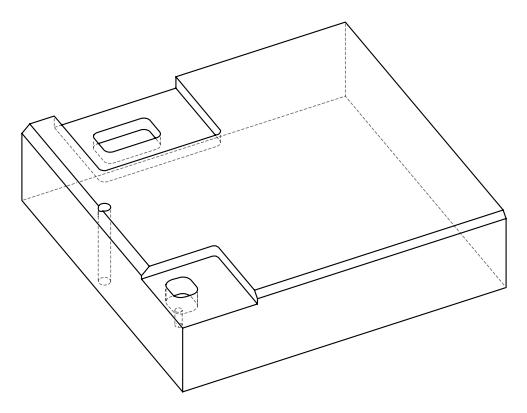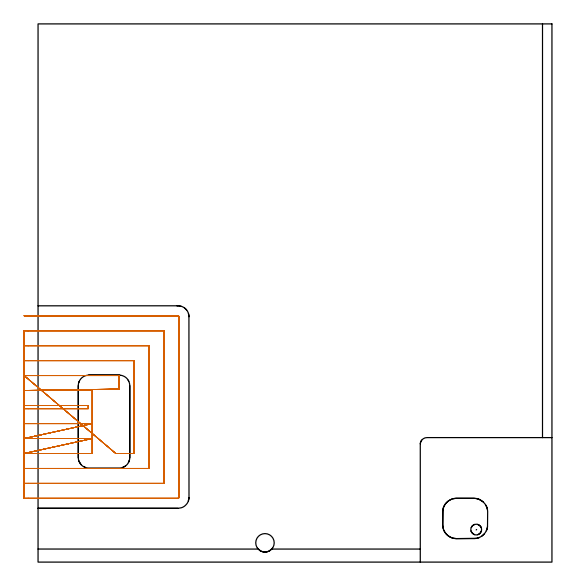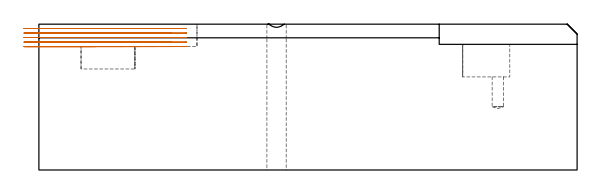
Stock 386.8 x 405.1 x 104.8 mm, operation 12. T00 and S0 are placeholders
(PLAN: 12 operations, 9 tool changes, 81.5 min)
(1 SPOT_DRILL | STEP1HOLE | NXT0321_9005460120000 | 0.03 min | 3 mm3)
(2 SPOT_DRILL_1 | STEP1POCKET | NXT0321_9005460120000 | 0.04 min | 4154 mm3)
(3 DRILL_BLIND_HOLE_INTO_CENTER | STEP1HOLE | NXT0301_052 | 0.06 min | 570 mm3)
(4 GUN_DRILL_THROUGH_HOLE | STEP1HOLE | UGT0307_006 | 0.56 min | 6057 mm3)
(5 DRILL_TO_ENLARGE_THROUGH_HOLE | STEP1HOLE | UGT0301_272 | 0.45 min | 9238 mm3)
(6 DRILL_BLIND_HOLE_INTO_CENTER_1 | STEP1POCKET | NXT0301_052 | 0.11 min | 1151 mm3)
(7 AREA_MILL | FG_CHAMFER_SURFACE | UGT0205_001 | 9.49 min | 14080 mm3)
(8 AREA_MILL_1 | FG_CHAMFER_SURFACE_1 | UGT0205_001 | 7.66 min | 7961 mm3)
(9 MILL_CORNER_NOTCH_RECTANGULAR | CORNER_NOTCH_RECTANGULAR | NXT0201_009 | Follow Part, ap 2, ae 75% | 30.79 min | 132544 mm3)
(10 MILL_RECTANGULAR_POCKET | POCKET_RECTANGULAR_STRAIGHT | UGT0201_133 | Follow Part, ap 3.75, ae 75% | 5.18 min | 85422 mm3)
(11 MILL_RECTANGULAR_POCKET_1 | POCKET_RECTANGULAR_STRAIGHT_1 | UGT0201_008 | Follow Part, ap 4, ae 75% | 1.61 min | 19268 mm3)
(12 MILL_SLOT | SLOT_PARTIAL_RECTANGULAR | UGT0201_133 | Follow Part, ap 3.75, ae 75% | 25.56 min | 235586 mm3)
(TOOL NXT0321_9005460120000 | NC Spot Drill, 142deg, 12mm, Carbide, Uncoated | D12 PA142 FL30 Z2)
(TOOL NXT0301_052 | Carbide Drill 8.1mm [860.1-0810-024A1-MM 2214] | D8.1 PA140 FL47 Z2)
(TOOL UGT0307_006 | Gun Drill 9 mm | D9 PA130 FL24 Z1)
(TOOL UGT0301_272 | Twist Drill 13.9 mm | D13.9 PA118 FL108 Z2)
(TOOL UGT0205_001 | Chamfer Mill 20 x 3 x 45 deg. | D20 FL50 Z2)
(TOOL NXT0201_009 | ENDMILL 8mm [2P460-0800-NA 1630] | D8 FL26 Z6)
(TOOL UGT0201_133 | Carbide End Mill 15.0 | D15 FL30 Z4)
(TOOL UGT0201_008 | End Mill 16 mm | D16 FL32 Z4)
(OP 12 MILL_SLOT)
G17 G21 G94 G90
T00 M6
G54
G17 G0 G90 X-10.5 Y115.5 S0 M3
G43 Z114.916 H0
Z101.673
G94 G1 X-7.5 F250.
X37.8 F500.
Y117.9
X-7.5
X-10.5 F250.
Y104.25
X-7.5
X37.8 F500.
X40.8 F250.
X-10.5 Y93. F500.
X-7.5 F250.
X37.8 F500.
X40.8 F250.
X-10.5 Y81.75 F500.
X-7.5 F250.
X37.8 F500.
X40.8 F250.
Y129.15 F500.
X37.8 F250.
X-7.5 F500.
X-10.5 F250.
X61.1 Y130.205 F500.
Y133.205 F250.
Y140.4 F500.
X-7.5
X-10.5 F250.
X58.5 Y81.75 F500.
X61.5 F250.
X72.35 F500.
Y151.65
X-7.5
X-10.5 F250.
Y70.5
X-7.5
X83.6 F500.
Y162.9
X-7.5
X-10.5 F250.
Y59.25
X-7.5
X94.85 F500.
Y174.15
X-7.5
X-10.5 F250.
Y48.
X-7.5
X105.3 F500.
G3 X106.1 Y48.8 R0.8
G1 Y184.6
G3 X105.3 Y185.4 R0.8
G1 X-7.5
X-10.5 F250.
G0 Y115.5 Z98.43
G1 X-7.5
X37.8 F500.
Y117.9
X-7.5
X-10.5 F250.
Y104.25
X-7.5
X37.8 F500.
X40.8 F250.
X-10.5 Y93. F500.
X-7.5 F250.
X37.8 F500.
X40.8 F250.
X-10.5 Y81.75 F500.
X-7.5 F250.
X37.8 F500.
X40.8 F250.
Y129.15 F500.
X37.8 F250.
X-7.5 F500.
X-10.5 F250.
X61.1 Y130.204 F500.
Y133.204 F250.
Y140.4 F500.
X-7.5
X-10.5 F250.
X58.5 Y81.75 F500.
X61.5 F250.
X72.35 F500.
Y151.65
X-7.5
X-10.5 F250.
Y70.5
X-7.5
X83.6 F500.
Y162.9
X-7.5
X-10.5 F250.
Y59.25
X-7.5
X94.85 F500.
Y174.15
X-7.5
X-10.5 F250.
Y48.
X-7.5
X105.3 F500.
G3 X106.1 Y48.8 R0.8
G1 Y184.6
G3 X105.3 Y185.4 R0.8
G1 X-7.5
X-10.5 F250.
G0 Y115.5 Z95.186
G1 X-7.5
X37.8 F500.
Y117.9
X-7.5
X-10.5 F250.
Y104.25
X-7.5
X37.8 F500.
X40.8 F250.
X-10.5 Y93. F500.
X-7.5 F250.
X37.8 F500.
X40.8 F250.
X-10.5 Y81.75 F500.
X-7.5 F250.
X37.8 F500.
X40.8 F250.
Y129.15 F500.
X37.8 F250.
X-7.5 F500.
X-10.5 F250.
X61.1 Y130.204 F500.
Y133.204 F250.
Y140.4 F500.
X-7.5
X-10.5 F250.
X58.5 Y81.75 F500.
X61.5 F250.
X72.35 F500.
Y151.65
X-7.5
X-10.5 F250.
Y70.5
X-7.5
X83.6 F500.
Y162.9
X-7.5
X-10.5 F250.
Y59.25
X-7.5
X94.85 F500.
Y174.15
X-7.5
X-10.5 F250.
Y48.
X-7.5
X105.3 F500.
G3 X106.1 Y48.8 R0.8
G1 Y184.6
G3 X105.3 Y185.4 R0.8
G1 X-7.5
X-10.5 F250.
G0 Y115.5 Z91.943
G1 X-7.5
X37.8 F500.
Y117.9
X-7.5
X-10.5 F250.
Y104.25
X-7.5
X37.8 F500.
X40.8 F250.
X-10.5 Y93. F500.
X-7.5 F250.
X37.8 F500.
X40.8 F250.
X-10.5 Y81.75 F500.
X-7.5 F250.
X37.8 F500.
X40.8 F250.
Y129.15 F500.
X37.8 F250.
X-7.5 F500.
X-10.5 F250.
X61.1 Y130.205 F500.
Y133.205 F250.
Y140.4 F500.
X-7.5
X-10.5 F250.
X58.5 Y81.75 F500.
X61.5 F250.
X72.35 F500.
Y151.65
X-7.5
X-10.5 F250.
Y70.5
X-7.5
X83.6 F500.
Y162.9
X-7.5
X-10.5 F250.
Y59.25
X-7.5
X94.85 F500.
Y174.15
X-7.5
X-10.5 F250.
Y48.
X-7.5
X105.3 F500.
G3 X106.1 Y48.8 R0.8
G1 Y184.6
G3 X105.3 Y185.4 R0.8
G1 X-7.5
X-10.5 F250.
G0 Y115.5 Z88.7
G1 X-7.5
X37.8 F500.
Y117.9
X-7.5
X-10.5 F250.
Y104.25
X-7.5
X37.8 F500.
X40.8 F250.
X-10.5 Y93. F500.
X-7.5 F250.
X37.8 F500.
X40.8 F250.
X-10.5 Y81.75 F500.
X-7.5 F250.
X37.8 F500.
X40.8 F250.
Y129.15 F500.
X37.8 F250.
X-7.5 F500.
X-10.5 F250.
X61.1 Y130.205 F500.
Y133.205 F250.
Y140.4 F500.
X-7.5
X-10.5 F250.
X58.5 Y81.75 F500.
X61.5 F250.
X72.35 F500.
Y151.65
X-7.5
X-10.5 F250.
Y70.5
X-7.5
X83.6 F500.
Y162.9
X-7.5
X-10.5 F250.
Y59.25
X-7.5
X94.85 F500.
Y174.15
X-7.5
X-10.5 F250.
Y48.
X-7.5
X105.3 F500.
G3 X106.1 Y48.8 R0.8
G1 Y184.6
G3 X105.3 Y185.4 R0.8
G1 X-7.5
X-10.5 F250.
G0 Z114.916
M5
M2
